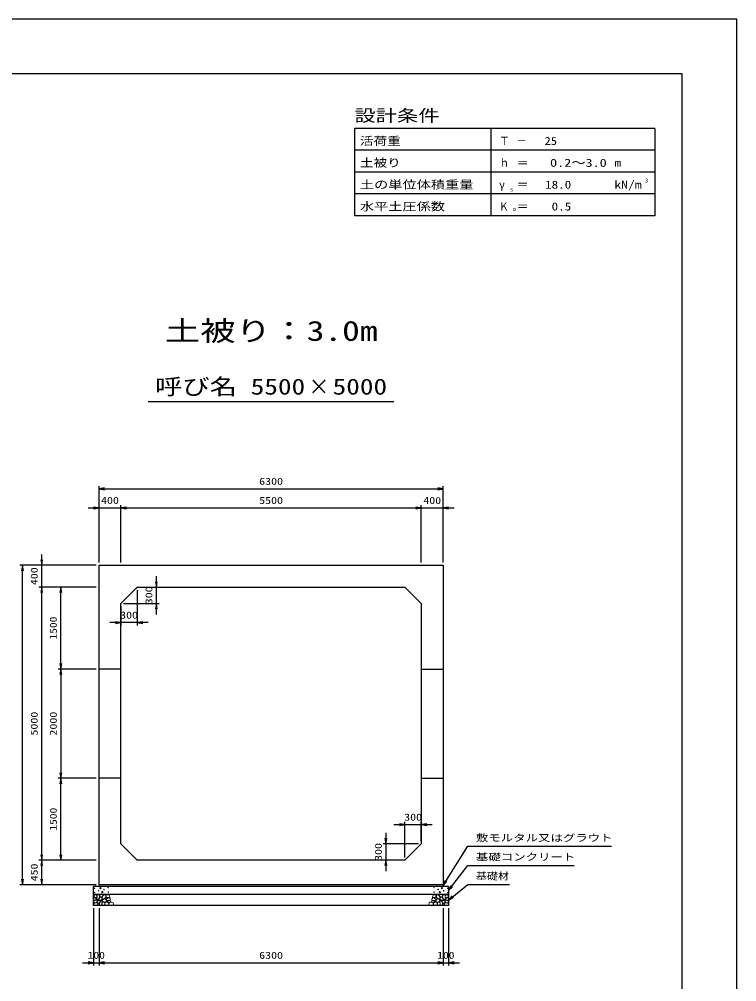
# Model space of a CAD drawing. Units: millimetres at full size. Extents: x 0 to 42050, y 0 to 29700.
# Drawn here: x 28914 to 42050, y 12073 to 29700 of the extents above; entities that cross this region are included whole.
import ezdxf
from ezdxf.enums import TextEntityAlignment as Align

# ---------------------------------------------------------------- set-up
doc = ezdxf.new("R2010")
doc.units = ezdxf.units.MM
for name, color, linetype, lineweight in [('D-DCR-HCHn', 4, 'Continuous', 9), ('D-STR-DIM', 7, 'Continuous', 25), ('D-STR-STRn', 1, 'Continuous', 25), ('D-STR-TXT', 7, 'Continuous', 25), ('D-TTL', 2, 'Continuous', 25), ('D-TTL-FRAM', 2, 'Continuous', 25), ('D-TTL-LINE', 7, 'Continuous', 25), ('D-TTL-TXT', 7, 'Continuous', 25)]:
    doc.layers.add(name, color=color, linetype=linetype, lineweight=lineweight)
doc.styles.add('ＭＳ ゴシック', font='')
doc.styles.get('ＭＳ ゴシック').set_extended_font_data('MS Gothic')

# ---------------------------------------------------------------- blocks, each defined once
blk = doc.blocks.new('open_arrow')
at = {"color": 0, "linetype": 'Continuous', "lineweight": -2}
blk.add_lwpolyline([(7.5, 1.25), (0, 0), (7.5, -1.25)], dxfattribs=at)

msp = doc.modelspace()

# ---------------------------------------------------------------- linework, layer by layer
at = {"layer": 'D-DCR-HCHn'}
for points in [[(30282.281, 13603.808), (30275.346, 13583.005), (30284.592, 13569.136), (30307.707, 13566.824), (30323.488, 13573.599), (30316.952, 13589.939), (30321.575, 13599.185), (30312.33, 13608.431), (30298.461, 13613.053)], [(30326.198, 13661.594), (30305.395, 13666.217), (30286.904, 13656.971), (30284.592, 13636.168), (30289.215, 13619.988), (30312.33, 13613.053), (30328.51, 13613.053), (30335.444, 13624.611), (30335.444, 13650.037)], [(30344.69, 13663.906), (30337.756, 13643.102), (30340.067, 13619.988), (30323.887, 13594.562), (30344.69, 13583.005), (30367.805, 13594.562), (30381.673, 13613.053), (30386.296, 13643.102), (30381.673, 13659.283), (30367.805, 13666.217)], [(30349.313, 13583.005), (30337.756, 13573.759), (30342.379, 13566.824), (30358.559, 13566.824), (30365.493, 13569.136), (30370.116, 13578.382), (30363.182, 13585.316)], [(30383.985, 13608.431), (30372.427, 13580.693), (30381.673, 13569.136), (30409.411, 13569.136), (30420.968, 13573.759), (30432.525, 13589.939), (30432.525, 13603.808), (30420.968, 13622.299), (30407.099, 13624.611)], [(30488.203, 13529.532), (30452.829, 13536.129), (30437.782, 13548.266), (30433.03, 13567.263), (30447.713, 13581.629), (30476.323, 13589.69), (30497.97, 13576.761), (30511.961, 13559.347), (30508.002, 13541.67)], [(30448.447, 13586.214), (30435.689, 13590.569), (30434.425, 13618.678), (30447.512, 13647.359), (30464.448, 13663.536), (30496.403, 13657.032), (30499.133, 13621.913), (30488.816, 13609.876), (30460.739, 13594.301)], [(30479.798, 13595.711), (30481.454, 13589.566), (30487.011, 13585.193), (30499.19, 13583.302), (30510.305, 13589.802), (30520.592, 13599.138), (30529.858, 13607.333), (30529.635, 13613.462), (30523.736, 13618.875), (30509.203, 13620.356), (30496.47, 13614.383), (30487.011, 13605.165), (30482.281, 13600.556)], [(30507.012, 13629.601), (30500.964, 13635.086), (30499.897, 13640.792), (30503.414, 13653.305), (30513.71, 13667.61), (30536.004, 13666.105), (30557.571, 13655.811), (30572.195, 13635.597), (30570.021, 13622.456), (30563.02, 13615.716), (30551.769, 13613.215), (30535.511, 13617.483), (30514.289, 13624.481)], [(30568.372, 13561.832), (30573.688, 13566.874), (30580.476, 13575.68), (30582.145, 13583.275), (30578.144, 13597.685), (30564.088, 13608.67), (30543.907, 13607.89), (30516.698, 13593.001), (30507.086, 13580.757), (30510.152, 13566.784), (30519.778, 13560.04), (30528.599, 13559.145), (30542.363, 13559.524), (30555.808, 13561.002)], [(36481.628, 13561.832), (36476.312, 13566.874), (36469.524, 13575.68), (36467.855, 13583.275), (36471.856, 13597.685), (36485.912, 13608.67), (36506.093, 13607.89), (36533.302, 13593.001), (36542.914, 13580.757), (36539.848, 13566.784), (36530.222, 13560.04), (36521.401, 13559.145), (36507.637, 13559.524), (36494.192, 13561.002)], [(36542.988, 13629.601), (36549.036, 13635.086), (36550.103, 13640.792), (36546.586, 13653.305), (36536.29, 13667.61), (36513.996, 13666.105), (36492.429, 13655.811), (36477.805, 13635.597), (36479.979, 13622.456), (36486.98, 13615.716), (36498.231, 13613.215), (36514.489, 13617.483), (36535.711, 13624.481)], [(36570.202, 13595.711), (36568.546, 13589.566), (36562.989, 13585.193), (36550.81, 13583.302), (36539.695, 13589.802), (36529.408, 13599.138), (36520.142, 13607.333), (36520.365, 13613.462), (36526.264, 13618.875), (36540.797, 13620.356), (36553.53, 13614.383), (36562.989, 13605.165), (36567.719, 13600.556)], [(36561.797, 13529.532), (36597.171, 13536.129), (36612.218, 13548.266), (36616.97, 13567.263), (36602.287, 13581.629), (36573.677, 13589.69), (36552.03, 13576.761), (36538.039, 13559.347), (36541.998, 13541.67)], [(36601.553, 13586.214), (36614.311, 13590.569), (36615.575, 13618.678), (36602.488, 13647.359), (36585.552, 13663.536), (36553.597, 13657.032), (36550.867, 13621.913), (36561.184, 13609.876), (36589.261, 13594.301)], [(36666.015, 13608.431), (36677.573, 13580.693), (36668.327, 13569.136), (36640.589, 13569.136), (36629.032, 13573.759), (36617.475, 13589.939), (36617.475, 13603.808), (36629.032, 13622.299), (36642.901, 13624.611)], [(36705.31, 13663.906), (36712.244, 13643.102), (36709.933, 13619.988), (36726.113, 13594.562), (36705.31, 13583.005), (36682.195, 13594.562), (36668.327, 13613.053), (36663.704, 13643.102), (36668.327, 13659.283), (36682.195, 13666.217)], [(36700.687, 13583.005), (36712.244, 13573.759), (36707.621, 13566.824), (36691.441, 13566.824), (36684.507, 13569.136), (36679.884, 13578.382), (36686.818, 13585.316)], [(36723.802, 13661.594), (36744.605, 13666.217), (36763.096, 13656.971), (36765.408, 13636.168), (36760.785, 13619.988), (36737.67, 13613.053), (36721.49, 13613.053), (36714.556, 13624.611), (36714.556, 13650.037)], [(36767.719, 13603.808), (36774.654, 13583.005), (36765.408, 13569.136), (36742.293, 13566.824), (36726.512, 13573.599), (36733.048, 13589.939), (36728.425, 13599.185), (36737.67, 13608.431), (36751.539, 13613.053)], [(30326.155, 13527.009), (30343.277, 13552.692), (30341.137, 13559.112), (30317.594, 13565.533), (30296.192, 13563.393), (30281.21, 13550.551), (30279.07, 13535.57), (30281.21, 13520.588), (30298.332, 13516.308)], [(30334.716, 13473.503), (30349.698, 13479.924), (30353.978, 13501.326), (30345.417, 13516.308), (30330.435, 13520.588), (30311.173, 13518.448), (30289.771, 13509.887), (30279.07, 13497.045), (30279.07, 13482.064), (30285.49, 13473.503), (30311.173, 13475.643)], [(30386.082, 13527.009), (30396.783, 13552.692), (30388.222, 13563.393), (30362.539, 13563.393), (30351.838, 13559.112), (30341.137, 13544.131), (30341.137, 13531.289), (30351.838, 13514.167), (30364.679, 13512.027)], [(30381.801, 13479.924), (30381.801, 13505.606), (30371.1, 13512.027), (30360.399, 13505.606), (30358.259, 13490.625), (30360.399, 13477.783), (30375.381, 13473.503)], [(30422.466, 13475.643), (30428.886, 13494.905), (30426.746, 13516.308), (30441.728, 13539.85), (30422.466, 13550.551), (30401.063, 13539.85), (30388.222, 13522.728), (30383.941, 13494.905), (30388.222, 13479.924), (30401.063, 13473.503)], [(30418.185, 13550.551), (30428.886, 13559.112), (30424.606, 13565.533), (30409.624, 13565.533), (30403.204, 13563.393), (30398.923, 13554.832), (30405.344, 13548.411)], [(30439.588, 13477.783), (30458.85, 13473.503), (30475.972, 13482.064), (30478.112, 13501.326), (30475.968, 13524.878), (30452.429, 13532.327), (30437.447, 13528.603), (30431.027, 13512.027), (30431.027, 13488.484)], [(30487.352, 13523.637), (30502.306, 13532.556), (30528.44, 13532.292), (30549.93, 13513.525), (30553.643, 13484.899), (30539.853, 13474.245), (30503.098, 13471.871), (30486.731, 13481.633), (30482.172, 13504.06)], [(30524.971, 13535.265), (30529.183, 13538.446), (30532.686, 13543.505), (30532.81, 13550.431), (30528.414, 13556.067), (30520.769, 13557.977), (30514.356, 13556.179), (30512.704, 13550.442), (30511.896, 13544.835), (30512.881, 13537.456), (30518.975, 13534.127)], [(30552.597, 13520.331), (30542.895, 13525.079), (30535.89, 13533.822), (30535.719, 13545.084), (30539.942, 13555.627), (30555.189, 13557.625), (30570.054, 13558.018), (30584.481, 13552.512), (30586.849, 13543.273), (30574.54, 13532.195), (30559.555, 13523.15)], [(30584.972, 13472.493), (30569.837, 13474.274), (30559.866, 13479.787), (30555.835, 13492.722), (30555.945, 13504.963), (30565.172, 13521.678), (30583.242, 13532.822), (30610.731, 13528.403), (30632.453, 13520.334), (30637.643, 13496.125), (30633.03, 13478.257), (30611.884, 13472.877)], [(36465.028, 13472.493), (36480.163, 13474.274), (36490.134, 13479.787), (36494.165, 13492.722), (36494.055, 13504.963), (36484.828, 13521.678), (36466.758, 13532.822), (36439.269, 13528.403), (36417.547, 13520.334), (36412.357, 13496.125), (36416.97, 13478.257), (36438.116, 13472.877)], [(36497.403, 13520.331), (36507.105, 13525.079), (36514.11, 13533.822), (36514.281, 13545.084), (36510.058, 13555.627), (36494.811, 13557.625), (36479.946, 13558.018), (36465.519, 13552.512), (36463.151, 13543.273), (36475.46, 13532.195), (36490.445, 13523.15)], [(36562.648, 13523.637), (36547.694, 13532.556), (36521.56, 13532.292), (36500.07, 13513.525), (36496.357, 13484.899), (36510.147, 13474.245), (36546.902, 13471.871), (36563.269, 13481.633), (36567.828, 13504.06)], [(36525.029, 13535.265), (36520.817, 13538.446), (36517.314, 13543.505), (36517.19, 13550.431), (36521.586, 13556.067), (36529.231, 13557.977), (36535.644, 13556.179), (36537.296, 13550.442), (36538.104, 13544.835), (36537.119, 13537.456), (36531.025, 13534.127)], [(36610.412, 13477.783), (36591.15, 13473.503), (36574.028, 13482.064), (36571.888, 13501.326), (36574.032, 13524.878), (36597.571, 13532.327), (36612.553, 13528.603), (36618.973, 13512.027), (36618.973, 13488.484)], [(36627.534, 13475.643), (36621.114, 13494.905), (36623.254, 13516.308), (36608.272, 13539.85), (36627.534, 13550.551), (36648.937, 13539.85), (36661.778, 13522.728), (36666.059, 13494.905), (36661.778, 13479.924), (36648.937, 13473.503)], [(36631.815, 13550.551), (36621.114, 13559.112), (36625.394, 13565.533), (36640.376, 13565.533), (36646.796, 13563.393), (36651.077, 13554.832), (36644.656, 13548.411)], [(36663.918, 13527.009), (36653.217, 13552.692), (36661.778, 13563.393), (36687.461, 13563.393), (36698.162, 13559.112), (36708.863, 13544.131), (36708.863, 13531.289), (36698.162, 13514.167), (36685.321, 13512.027)], [(36668.199, 13479.924), (36668.199, 13505.606), (36678.9, 13512.027), (36689.601, 13505.606), (36691.741, 13490.625), (36689.601, 13477.783), (36674.619, 13473.503)], [(36715.284, 13473.503), (36700.302, 13479.924), (36696.022, 13501.326), (36704.583, 13516.308), (36719.565, 13520.588), (36738.827, 13518.448), (36760.229, 13509.887), (36770.93, 13497.045), (36770.93, 13482.064), (36764.51, 13473.503), (36738.827, 13475.643)], [(36723.845, 13527.009), (36706.723, 13552.692), (36708.863, 13559.112), (36732.406, 13565.533), (36753.808, 13563.393), (36768.79, 13550.551), (36770.93, 13535.57), (36768.79, 13520.588), (36751.668, 13516.308)]]:
    msp.add_lwpolyline(points, close=True, dxfattribs=at)
for points in [[(30418.432, 13668.547), (30401.093, 13666.446), (30389.258, 13658.701), (30389.626, 13639.819), (30395.514, 13626.087), (30410.025, 13626.185), (30430.107, 13629.153), (30439.799, 13643.689), (30449.082, 13653.492), (30451.884, 13664.345), (30439.099, 13668.547), (30418.082, 13668.547)], [(36631.568, 13668.547), (36648.907, 13666.446), (36660.742, 13658.701), (36660.374, 13639.819), (36654.486, 13626.087), (36639.975, 13626.185), (36619.893, 13629.153), (36610.201, 13643.689), (36600.918, 13653.492), (36598.116, 13664.345), (36610.901, 13668.547), (36631.918, 13668.547)]]:
    msp.add_lwpolyline(points, dxfattribs=at)
for centre, radius in [((30291.091, 13786.145), 4.5), ((30400.004, 13786.145), 11.25), ((30466.563, 13762.459), 4.5), ((30542.197, 13795.221), 4.5), ((36507.803, 13795.221), 4.5), ((36583.437, 13762.459), 4.5), ((36649.996, 13786.145), 11.25), ((36758.909, 13786.145), 4.5), ((30292.803, 13705.879), 4.5), ((30368.437, 13738.641), 4.5), ((30434.996, 13714.955), 11.25), ((30543.909, 13714.955), 4.5), ((36506.091, 13714.955), 4.5), ((36615.004, 13714.955), 11.25), ((36681.563, 13738.641), 4.5), ((36757.197, 13705.879), 4.5)]:
    msp.add_circle(centre, radius, dxfattribs=at)
at = {"layer": 'D-STR-DIM'}
for p, q in [((30375, 19750), (30375, 21150)), ((30375, 21100), (36675, 21100)), ((36675, 19750), (36675, 21150)), ((30375, 19750), (30375, 20800)), ((30775, 19750), (30775, 20800)), ((30775, 19750), (30775, 20800)), ((36275, 19750), (36275, 20800)), ((36275, 19750), (36275, 20800)), ((36675, 19750), (36675, 20800)), ((30175, 20750), (30975, 20750)), ((30775, 20750), (36275, 20750)), ((36075, 20750), (36875, 20750)), ((29325, 19100), (29325, 19900)), ((30325, 19700), (28925, 19700)), ((28975, 13850), (28975, 19700)), ((30325, 19700), (29275, 19700)), ((31425, 18800), (31425, 19500)), ((30325, 19300), (29275, 19300)), ((30325, 19300), (29275, 19300)), ((29325, 14300), (29325, 19300)), ((30325, 19300), (29625, 19300)), ((29675, 17800), (29675, 19300)), ((31075, 19250), (31075, 18600)), ((31125, 19300), (31475, 19300)), ((30775, 18950), (30775, 18600)), ((30825, 19000), (31475, 19000)), ((31275, 18650), (30575, 18650)), ((30325, 17800), (29625, 17800)), ((30325, 17800), (29625, 17800)), ((29675, 17800), (29675, 15800)), ((30325, 15800), (29625, 15800)), ((30325, 15800), (29625, 15800)), ((29675, 14300), (29675, 15800)), ((35975, 14350), (35975, 15000)), ((36275, 14650), (36275, 15000)), ((35775, 14950), (36475, 14950)), ((35625, 14800), (35625, 14100)), ((36225, 14600), (35575, 14600)), ((30325, 14300), (29275, 14300)), ((30325, 14300), (29275, 14300)), ((29325, 13850), (29325, 14300)), ((30325, 14300), (29625, 14300)), ((35925, 14300), (35575, 14300)), ((30325, 13850), (28925, 13850)), ((30325, 13850), (29275, 13850)), ((30275, 13420), (30275, 12370)), ((30375, 13420), (30375, 12370)), ((30375, 13420), (30375, 12370)), ((36675, 13420), (36675, 12370)), ((36675, 13420), (36675, 12370)), ((36775, 13420), (36775, 12370)), ((30075, 12420), (30575, 12420)), ((30375, 12420), (36675, 12420)), ((36475, 12420), (36975, 12420))]:
    msp.add_line(p, q, dxfattribs=at)
at = {"layer": 'D-STR-STRn'}
for p, q in [((30375, 19700), (36675, 19700)), ((30375, 13850), (30375, 19700)), ((36675, 19700), (36675, 13850)), ((30775, 19000), (31075, 19300)), ((31075, 19300), (35975, 19300)), ((35975, 19300), (36275, 19000)), ((30775, 14600), (30775, 19000)), ((36275, 19000), (36275, 14600)), ((30775, 17800), (30375, 17800)), ((36275, 17800), (36675, 17800)), ((30775, 15800), (30375, 15800)), ((36275, 15800), (36675, 15800)), ((31075, 14300), (30775, 14600)), ((36275, 14600), (35975, 14300)), ((35975, 14300), (31075, 14300)), ((36775, 13820), (30275, 13820)), ((30275, 13470), (30275, 13820)), ((36675, 13850), (30375, 13850)), ((30375, 13850), (30375, 13820)), ((36675, 13850), (36675, 13820)), ((36775, 13820), (36775, 13470)), ((36775, 13670), (30275, 13670)), ((36775, 13470), (30275, 13470))]:
    msp.add_line(p, q, dxfattribs=at)
at = {"layer": 'D-STR-TXT'}
for points in [[(36675, 13835), (37125, 14555), (37225, 14555), (39758.756, 14555)], [(36775, 13745), (37125, 14205), (37225, 14205), (39076.523, 14205)], [(36775, 13570), (37125, 13855), (37225, 13855), (37889.721, 13855)]]:
    msp.add_lwpolyline(points, dxfattribs=at)
at = {"layer": 'D-TTL'}
for points in [[(0, 0), (42050, 0), (42050, 29700), (0, 29700)], [(1000, 1000), (41050, 1000), (41050, 28700), (1000, 28700)]]:
    msp.add_lwpolyline(points, close=True, dxfattribs=at)
at = {"layer": 'D-TTL-FRAM'}
for p, q in [((40550, 27700), (35050, 27700)), ((35050, 27700), (35050, 26100)), ((40550, 27700), (40550, 26100)), ((40550, 26100), (35050, 26100))]:
    msp.add_line(p, q, dxfattribs=at)
at = {"layer": 'D-TTL-LINE'}
for p, q in [((37550, 27700), (37550, 26100)), ((40550, 27300), (35050, 27300)), ((40550, 26900), (35050, 26900)), ((40550, 26500), (35050, 26500))]:
    msp.add_line(p, q, dxfattribs=at)
at = {"layer": 'D-TTL-TXT'}
msp.add_line((31275, 22700), (35775, 22700), dxfattribs=at)

# ---------------------------------------------------------------- block references
at = {"layer": 'D-STR-DIM', "xscale": 13.3, "yscale": 13.3}
for p in [(30375, 21100), (30775, 20750), (30775, 20750), (36675, 20750), (31075, 18650), (36275, 14950), (30375, 12420), (30375, 12420), (36775, 12420)]:
    msp.add_blockref('open_arrow', p, dxfattribs=at)
for p, rotation in [((36675, 21100), 180), ((30375, 20750), 180), ((36275, 20750), 180), ((36275, 20750), 180), ((29325, 19700), 90), ((28975, 19700), 270), ((31425, 19300), 90), ((29325, 19300), 270), ((29325, 19300), 270), ((29675, 19300), 270), ((31425, 19000), 270), ((30775, 18650), 180), ((29675, 17800), 90), ((29675, 17800), 270), ((29675, 15800), 90), ((29675, 15800), 270), ((35975, 14950), 180), ((35625, 14600), 90), ((29325, 14300), 90), ((29325, 14300), 270), ((29675, 14300), 90), ((35625, 14300), 270), ((28975, 13850), 90), ((29325, 13850), 90), ((30275, 12420), 180), ((36675, 12420), 180), ((36675, 12420), 180)]:
    msp.add_blockref('open_arrow', p, dxfattribs=dict(at, rotation=rotation))
at = {"layer": 'D-STR-TXT', "xscale": 13.3, "yscale": 13.3}
for p, rotation in [((36675, 13835), 58), ((36775, 13745), 52.7), ((36775, 13570), 39.2)]:
    msp.add_blockref('open_arrow', p, dxfattribs=dict(at, rotation=rotation))

# ---------------------------------------------------------------- texts
at = {"layer": 'D-STR-DIM', "style": 'ＭＳ ゴシック'}
for s, width, p in [('6300', 1.25, (33525, 21237.5)), ('400', 1.25, (30575, 20887.5)), ('5500', 1.25, (33525, 20887.5)), ('400', 1.25, (36475, 20887.5)), ('300', 1.25, (30925, 18787.5)), ('300', 1.25, (36125, 15087.5)), ('100', 1.2, (30325, 12557.5)), ('6300', 1.25, (33525, 12557.5)), ('100', 1.2, (36725, 12557.5))]:
    msp.add_text(s, height=128.3, dxfattribs=dict(at, width=width)).set_placement(p, align=Align.MIDDLE_CENTER)
for s, width, p in [('400', 1.25, (29187.5, 19500)), ('300', 1.25, (31287.5, 19150)), ('1500', 1.2, (29537.5, 18550)), ('5000', 1.25, (29187.5, 16800)), ('2000', 1.25, (29537.5, 16800)), ('1500', 1.2, (29537.5, 15050)), ('300', 1.25, (35487.5, 14450)), ('450', 1.25, (29187.5, 14075))]:
    msp.add_text(s, height=128.3, rotation=90, dxfattribs=dict(at, width=width)).set_placement(p, align=Align.MIDDLE_CENTER)
at = {"layer": 'D-STR-TXT', "style": 'ＭＳ ゴシック'}
for s, width, p in [('敷モルタル又はグラウト', 1.3, (37275, 14605)), ('基礎コンクリート', 1.3, (37275, 14255)), ('基礎材', 1.15, (37275, 13905))]:
    msp.add_text(s, height=128.3, dxfattribs=dict(at, width=width)).set_placement(p, align=Align.BOTTOM_LEFT)
at = {"layer": 'D-TTL-TXT', "style": 'ＭＳ ゴシック'}
for s, height, width, p in [('設計条件', 219.9, 1.3, (35050, 27760)), ('活荷重', 146.6, 1.25, (35150, 27353.333)), ('Ｔ', 146.6, 0.95, (37700, 27353.333)), ('－', 146.6, 0.85, (38020, 27353.333)), ('土被り', 146.6, 1.25, (35150, 26953.333)), ('ｈ', 146.6, 0.95, (37700, 26953.333)), ('＝', 146.6, 1.1, (38020, 26953.333)), ('m', 146.6, 1.25, (39810, 26953.333)), ('土の単位体積重量', 146.6, 1.3, (35150, 26553.333)), ('γ', 146.6, 0.95, (37700, 26553.333)), ('＝', 146.6, 1.1, (38020, 26553.333)), ('kN/m', 146.6, 1.25, (39810, 26553.333)), ('3', 73.31, 1.15, (40370, 26686.667)), ('s', 73.31, 1.15, (37900, 26526.667)), ('水平土圧係数', 146.6, 1.3, (35150, 26153.333)), ('Ｋ', 146.6, 0.85, (37700, 26153.333)), ('＝', 146.6, 1.1, (38020, 26153.333)), ('o', 73.31, 1.2, (37950, 26166.667))]:
    msp.add_text(s, height=height, dxfattribs=dict(at, width=width)).set_placement(p, align=Align.BOTTOM_LEFT)
for s, width, p in [('25', 1.15, (38760.102, 27353.333)), ('0.2～3.0', 1.3, (39669.746, 26953.333)), ('18.0', 1.2, (39020, 26553.333)), ('0.5', 1.2, (39020, 26153.333))]:
    msp.add_text(s, height=146.6, dxfattribs=dict(at, width=width)).set_placement(p, align=Align.BOTTOM_RIGHT)
for s, height, width, p in [('土被り：3.0m', 366.6, 1.3, (33525, 23700)), ('呼び名', 293.3, 1.25, (32150, 22737.5)), ('5500', 293.3, 1.25, (33650, 22737.5)), ('×', 293.3, 0.95, (34400, 22737.5)), ('5000', 293.3, 1.25, (35150, 22737.5))]:
    msp.add_text(s, height=height, dxfattribs=dict(at, width=width)).set_placement(p, align=Align.BOTTOM_CENTER)

doc.saveas('drawing.dxf')
